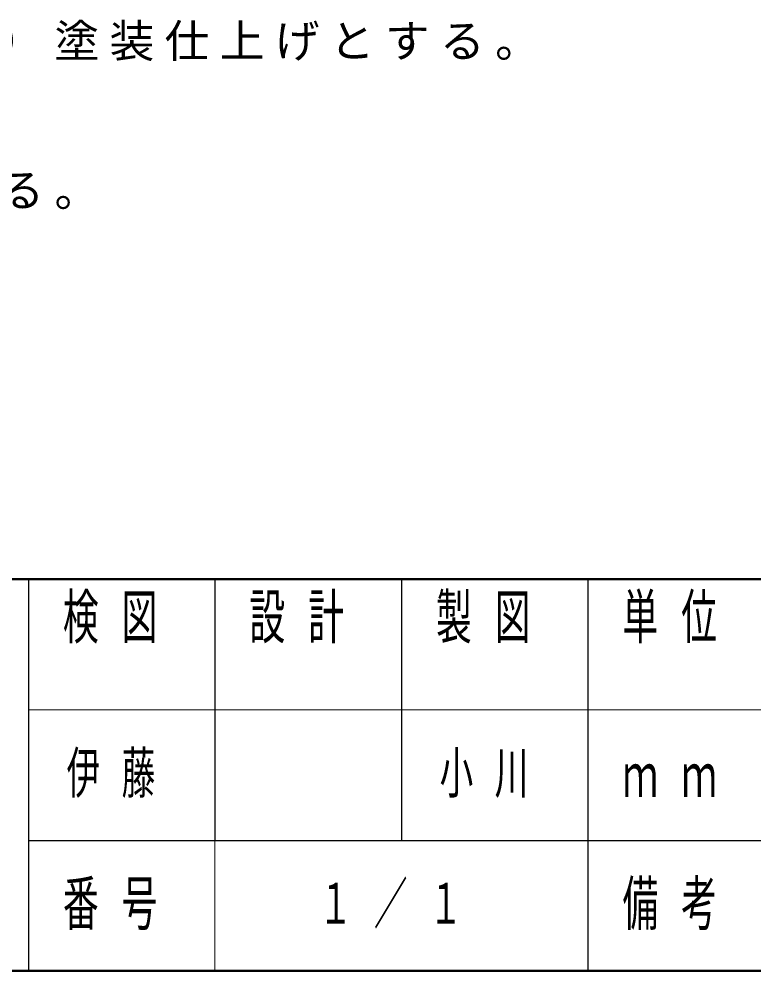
# Model space of a CAD drawing. Units: millimetres on the paper, scale 1:20. Extents: x -365 to 0, y -26 to 257.
# Drawn here: x -238 to -198.6, y 0 to 51 of the extents above; entities that cross this region are included whole.
import ezdxf

# ---------------------------------------------------------------- set-up
doc = ezdxf.new("R2010")
doc.units = ezdxf.units.MM
doc.layers.add('LY_1', color=7, linetype='Continuous', lineweight=25)
doc.layers.add('LY_3', color=7, linetype='Continuous', lineweight=13)
doc.styles.add('ＭＳ ゴシック', font='')
doc.styles.get('ＭＳ ゴシック').set_extended_font_data('MS Gothic')

msp = doc.modelspace()

# ---------------------------------------------------------------- linework, layer by layer
at = {"layer": 'LY_3', "lineweight": 50}
for p, q in [((-365, 21), (0, 21)), ((-365, 0), (0, 0))]:
    msp.add_line(p, q, dxfattribs=at)
at = {"layer": 'LY_3', "color": 211, "lineweight": 25}
for p, q in [((-237.5, 21), (-237.5, 0)), ((-227.5, 21), (-227.5, 7)), ((-217.5, 21), (-217.5, 7)), ((-207.5, 21), (-207.5, 0)), ((-237.5, 7), (0, 7))]:
    msp.add_line(p, q, dxfattribs=at)
at = {"layer": 'LY_3'}
for p, q in [((-237.5, 14), (-182.5, 14)), ((-227.5, 7), (-227.5, 0))]:
    msp.add_line(p, q, dxfattribs=at)

# ---------------------------------------------------------------- texts
at = {"layer": 'LY_1', "style": 'ＭＳ ゴシック'}
for s, insert, char_height, attachment_point in [('\\T1.23;木材は、ヒノキ（一等材）とし、カンナ・ペ－パ－がけの上、木材保護着色塗料（メイプル）塗装仕上げとする。', (-360.12, 48.747), 1.76, 7), ('\\T1.23;鋼材は、電気亜鉛メッキ処理の上、ポリエステル樹脂粉体塗装（ダークグレー）仕上げとする。', (-360.12, 40.747), 1.76, 7), ('\\T1.64;\\W0.6;伊藤', (-232.5, 10.5), 2.199, 5), ('\\T1.64;\\W0.6;小川', (-212.5, 10.5), 2.199, 5), ('\\T1.64;\\W0.6;１／１', (-217.5, 3.5), 2.199, 5)]:
    msp.add_mtext(s, dxfattribs=dict(at, insert=insert, char_height=char_height, attachment_point=attachment_point))
at = {"layer": 'LY_3', "color": 4, "char_height": 2.346, "style": 'ＭＳ ゴシック'}
for s, insert, attachment_point in [('\\T1.64;\\W0.6;検図', (-232.5, 20.167), 2), ('\\T1.64;\\W0.6;設計', (-222.5, 20.167), 2), ('\\T1.64;\\W0.6;製図', (-212.5, 20.167), 2), ('\\T1.64;\\W0.6;単位', (-202.5, 20.167), 2), ('\\T1.64;\\W0.6;ｍｍ', (-202.5, 10.5), 5), ('\\T1.64;\\W0.6;番号', (-232.5, 3.5), 5), ('\\T1.64;\\W0.6;備考', (-202.5, 3.5), 5)]:
    msp.add_mtext(s, dxfattribs=dict(at, insert=insert, attachment_point=attachment_point))

doc.saveas('drawing.dxf')
